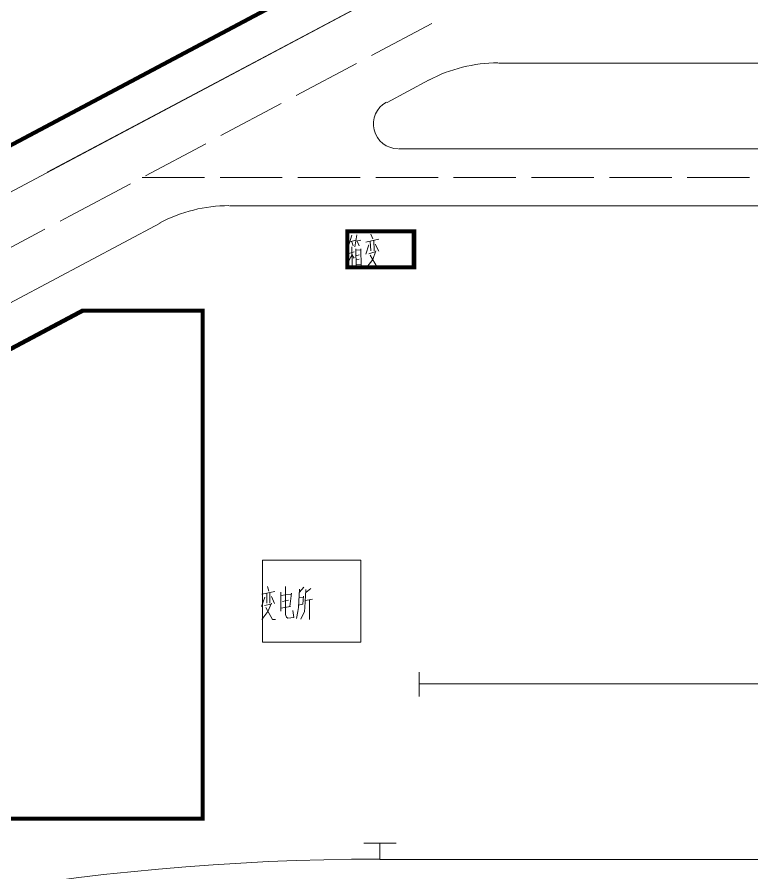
# Model space of a CAD drawing. Header units: millimetres. Extents: x 2315 to 4619, y 1334 to 1897.
# Drawn here: x 3451.7 to 3541.6, y 1634.4 to 1739.2 of the extents above; entities that cross this region are included whole.
import ezdxf

# ---------------------------------------------------------------- set-up
doc = ezdxf.new("R2010")
doc.units = ezdxf.units.MM
doc.linetypes.add('PDF_IMPORT', pattern=[1, 0.8, -0.2])
doc.layers.add('PDF_站场道路', color=7, linetype='Continuous', true_color=0x957000)
doc.layers.add('PDF_转运站初步方案', color=7, linetype='Continuous', true_color=0x00b85c)

msp = doc.modelspace()

# ---------------------------------------------------------------- linework, layer by layer
at = {"layer": 'PDF_站场道路', "lineweight": 9}
for points in [[(3455.37, 1720.18), (3508.08, 1748.21), (3519.81, 1761.34)], [(3505.21, 1746.68), (3303.46, 1639.43)], [(3510.59, 1733.55), (3950.13, 1733.55)], [(3502.1, 1731.48), (3496.96, 1728.73)], [(3498.37, 1723.05), (3950.55, 1723.05)], [(3976.88, 1716.08), (3477.66, 1716.08)], [(3469.17, 1713.95), (3353.55, 1652.44)]]:
    msp.add_lwpolyline(points, dxfattribs=at)
at = {"layer": 'PDF_站场道路', "linetype": 'PDF_IMPORT', "lineweight": 9, "ltscale": 10.437724}
msp.add_lwpolyline([(3309.45, 1635.82), (3458.18, 1714.86), (3503.2, 1738.81)], dxfattribs=at)
at = {"layer": 'PDF_站场道路', "linetype": 'PDF_IMPORT', "lineweight": 9, "ltscale": 9.528654}
msp.add_lwpolyline([(3466.97, 1719.56), (3986.22, 1719.56)], dxfattribs=at)
at = {"layer": 'PDF_站场道路', "lineweight": 9}
for centre, radius, start, end in [((3510.51, 1715.58), 17.99, 90, 117.9987), ((3498.29, 1726.09), 3.02, 117.9987, 270), ((3477.59, 1698.11), 17.99, 90, 117.9987)]:
    msp.add_arc(centre, radius, start, end, dxfattribs=at)
at = {"layer": 'PDF_转运站初步方案', "color": 142, "lineweight": 0, "true_color": 0x00a5dd}
for points in [[(3288.92, 1637.35, 0.492, 0.492, 0), (3452.99, 1724.6, 0.492, 0.492, 0), (3504.97, 1752.21, 0.477, 0.477, 0), (3516.08, 1764.67, 0.563, 0.563, 0), (3599.49, 1858.28, 0, 0, 0)], [(3350.43, 1641.08, 0.489, 0.489, 0), (3411.82, 1641.08, 0.489, 0.489, 0), (3474.36, 1641.08, 0.489, 0.489, 0), (3474.36, 1703.26, 0.489, 0.489, 0), (3459.71, 1703.26, 0.531, 0.531, 0), (3348.75, 1644.25, 0.492, 0.492, 0), (3350.46, 1641.08, 0, 0, 0)]]:
    msp.add_lwpolyline(points, format="xyseb", dxfattribs=at)
msp.add_lwpolyline([(3492.08, 1712.97, 0.489, 0.489, 0), (3500.23, 1712.97, 0.55, 0.55, 0), (3500.23, 1708.57, 0.489, 0.489, 0), (3492.08, 1708.57, 0.489, 0.489, 0)], format="xyseb", close=True, dxfattribs=at)
at = {"layer": 'PDF_转运站初步方案', "color": 142, "lineweight": 5, "true_color": 0x00a5dd}
for points in [[(3492.63, 1712.48), (3492.2, 1711.01)], [(3493.24, 1712.54), (3492.99, 1711.07)], [(3494.95, 1712.6), (3495.19, 1712.05)], [(3492.44, 1711.69), (3493.06, 1711.87)], [(3492.63, 1711.69), (3492.81, 1711.2)], [(3493.12, 1711.75), (3493.73, 1711.87)], [(3493.3, 1711.75), (3493.54, 1711.2)], [(3494.34, 1711.62), (3495.93, 1711.99)], [(3494.7, 1711.32), (3494.34, 1710.16)], [(3494.89, 1711.75), (3494.95, 1710.59)], [(3495.32, 1711.87), (3495.38, 1710.59)], [(3495.5, 1711.38), (3495.93, 1710.52)], [(3492.69, 1710.16), (3492.08, 1709)], [(3492.14, 1710.22), (3492.93, 1710.46)], [(3492.69, 1708.51), (3492.63, 1711.07)], [(3493.12, 1710.83), (3493.18, 1708.57)], [(3493.12, 1710.65), (3493.73, 1710.71)], [(3493.73, 1710.83), (3493.79, 1708.69)], [(3495.56, 1710.59), (3495.19, 1709.49), (3494.46, 1708.57)], [(3494.7, 1710.22), (3495.44, 1710.46)], [(3492.69, 1710.04), (3492.93, 1709.67)], [(3493.12, 1709.97), (3493.54, 1710.1)], [(3493.18, 1709.49), (3493.54, 1709.55)], [(3494.89, 1710.04), (3495.74, 1708.57), (3496.11, 1708.63)], [(3493.18, 1708.88), (3493.79, 1708.94)], [(3481.69, 1662.7), (3493.73, 1662.7), (3493.73, 1672.72), (3481.69, 1672.72), (3481.69, 1662.7), (3481.69, 1669.36)], [(3482.31, 1669.48), (3482.49, 1668.93)], [(3484.5, 1669.48), (3484.5, 1666.06), (3484.57, 1665.94), (3484.63, 1665.75), (3484.81, 1665.63), (3485.54, 1665.69), (3485.42, 1666.55)], [(3486.76, 1669.42), (3486.21, 1668.81)], [(3481.63, 1668.56), (3483.22, 1668.87)], [(3482.24, 1668.62), (3482.24, 1667.46)], [(3482.61, 1668.74), (3482.61, 1667.46)], [(3482.79, 1668.26), (3483.16, 1667.4)], [(3483.95, 1668.81), (3483.95, 1666.48)], [(3483.95, 1668.38), (3485.18, 1668.56)], [(3485.24, 1668.68), (3485.05, 1667.03)], [(3486.21, 1669.17), (3486.09, 1666.91), (3486.03, 1666.42), (3485.85, 1665.57)], [(3486.7, 1668.32), (3486.64, 1667.34), (3486.09, 1667.22)], [(3487.01, 1669.11), (3486.89, 1666.91), (3486.83, 1666.42), (3486.4, 1665.51)], [(3487.62, 1669.23), (3487.01, 1668.74)], [(3482, 1668.2), (3481.57, 1667.03)], [(3482.79, 1667.46), (3482.37, 1666.42), (3481.63, 1665.45)], [(3481.94, 1667.16), (3482.73, 1667.34)], [(3484.14, 1667.65), (3484.87, 1667.83)], [(3486.15, 1668.13), (3486.7, 1668.2)], [(3486.95, 1667.77), (3487.8, 1667.95)], [(3487.44, 1667.83), (3487.44, 1665.45)], [(3482.12, 1666.91), (3482.92, 1665.45), (3483.28, 1665.45)], [(3485.12, 1667.03), (3483.95, 1666.85)], [(3500.87, 1659.03), (3500.87, 1656.04)], [(3500.87, 1657.57), (4063.86, 1657.57)]]:
    msp.add_lwpolyline(points, dxfattribs=at)
at = {"layer": 'PDF_转运站初步方案', "color": 142, "lineweight": 18, "true_color": 0x00a5dd}
msp.add_lwpolyline([(3494.09, 1638.08), (3498.06, 1638.08), (3496.05, 1638.08), (3496.05, 1636.07), (4068.87, 1636.07)], dxfattribs=at)
msp.add_arc((3495.97, 1336.13), 300, 90, 131.0449, dxfattribs=at)

doc.saveas('drawing.dxf')
